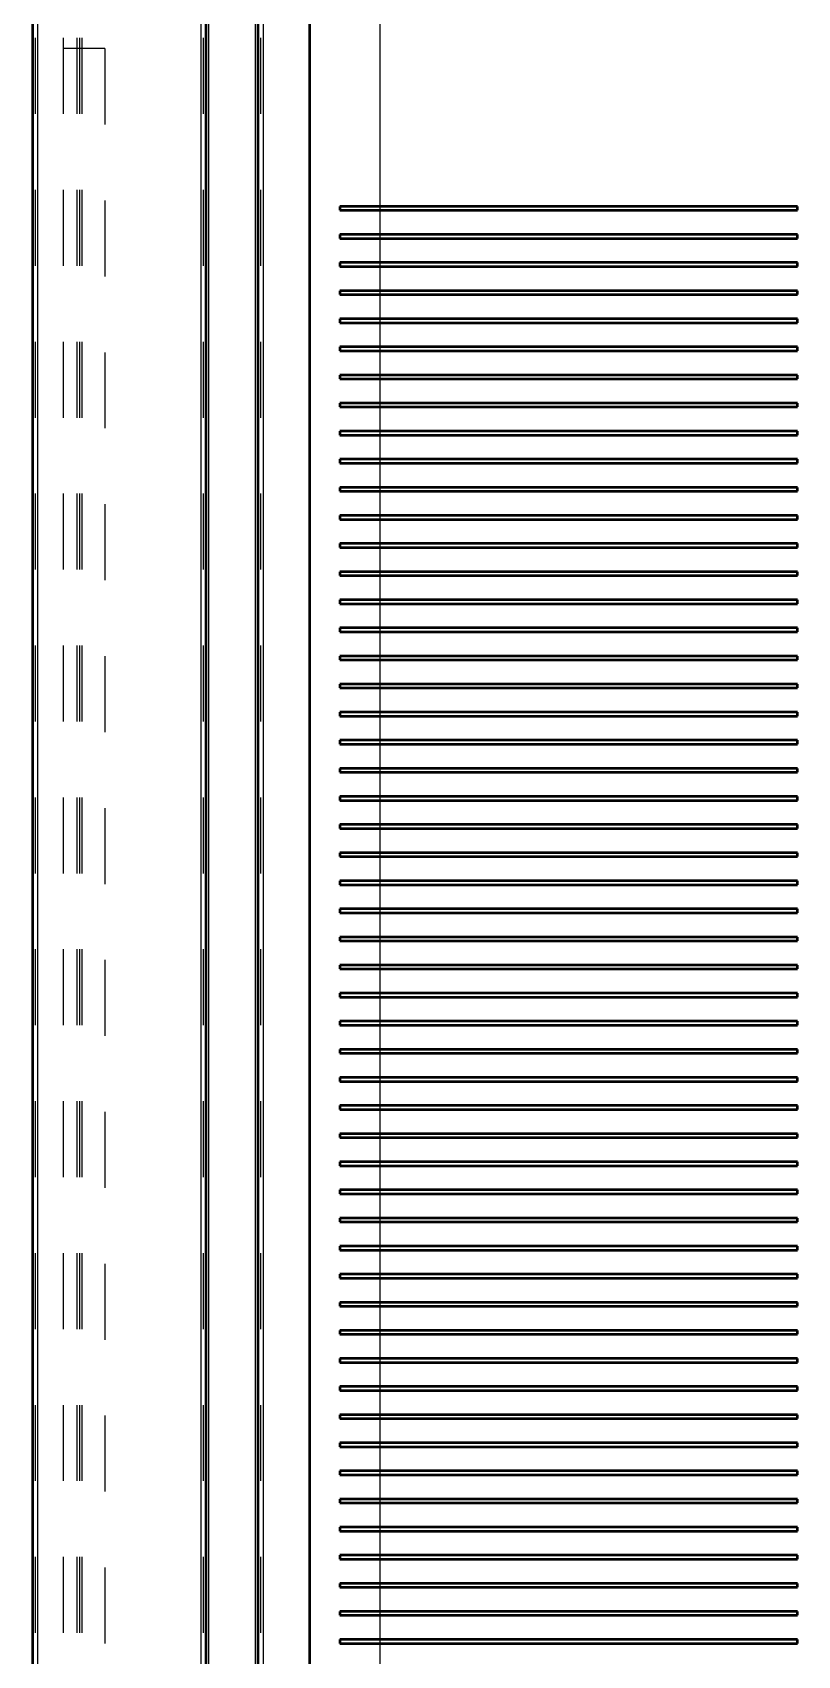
# Model space of a CAD drawing. Header units: inches. Extents: x -52 to 61, y -7 to 65.
# Drawn here: x -46.9 to -36.81, y 32.15 to 53.52 of the extents above; entities that cross this region are included whole.
import ezdxf

# ---------------------------------------------------------------- set-up
doc = ezdxf.new("R2010")
doc.units = ezdxf.units.IN
doc.header["$MEASUREMENT"] = 0
doc.linetypes.add('Dashed', pattern=[2, 1, -1])
for name, color, linetype, lineweight in [('AM_0', 7, 'Continuous', 50), ('AM_4', 3, 'Continuous', 25), ('AM_9', 6, 'Dashed', 25)]:
    doc.layers.add(name, color=color, linetype=linetype, lineweight=lineweight)

msp = doc.modelspace()

# ---------------------------------------------------------------- linework, layer by layer
at = {"layer": 'AM_0'}
for p, q in [((-46.898, 57.45), (-46.898, 0)), ((-44.613, 57.45), (-44.613, 4.492)), ((-43.927, 57.45), (-43.927, 4.492)), ((-43.246, 57.45), (-43.246, 4.492)), ((-36.815, 51.232), (-42.849, 51.232)), ((-42.849, 51.232), (-42.849, 51.181)), ((-42.849, 51.181), (-36.815, 51.181)), ((-36.815, 51.181), (-36.815, 51.232)), ((-36.815, 50.862), (-42.849, 50.862)), ((-42.849, 50.862), (-42.849, 50.811)), ((-42.849, 50.811), (-36.815, 50.811)), ((-36.815, 50.811), (-36.815, 50.862)), ((-36.815, 50.492), (-42.849, 50.492)), ((-42.849, 50.492), (-42.849, 50.441)), ((-42.849, 50.441), (-36.815, 50.441)), ((-36.815, 50.441), (-36.815, 50.492)), ((-36.815, 50.122), (-42.849, 50.122)), ((-42.849, 50.122), (-42.849, 50.071)), ((-42.849, 50.071), (-36.815, 50.071)), ((-36.815, 50.071), (-36.815, 50.122)), ((-36.815, 49.752), (-42.849, 49.752)), ((-42.849, 49.752), (-42.849, 49.701)), ((-42.849, 49.701), (-36.815, 49.701)), ((-36.815, 49.701), (-36.815, 49.752)), ((-36.815, 49.382), (-42.849, 49.382)), ((-42.849, 49.382), (-42.849, 49.331)), ((-36.815, 49.331), (-36.815, 49.382)), ((-42.849, 49.331), (-36.815, 49.331)), ((-36.815, 49.012), (-42.849, 49.012)), ((-42.849, 49.012), (-42.849, 48.961)), ((-42.849, 48.961), (-36.815, 48.961)), ((-36.815, 48.961), (-36.815, 49.012)), ((-36.815, 48.642), (-42.849, 48.642)), ((-42.849, 48.642), (-42.849, 48.591)), ((-42.849, 48.591), (-36.815, 48.591)), ((-36.815, 48.591), (-36.815, 48.642)), ((-36.815, 48.272), (-42.849, 48.272)), ((-42.849, 48.272), (-42.849, 48.221)), ((-42.849, 48.221), (-36.815, 48.221)), ((-36.815, 48.221), (-36.815, 48.272)), ((-36.815, 47.902), (-42.849, 47.902)), ((-42.849, 47.902), (-42.849, 47.851)), ((-36.815, 47.851), (-36.815, 47.902)), ((-42.849, 47.851), (-36.815, 47.851)), ((-36.815, 47.532), (-42.849, 47.532)), ((-42.849, 47.532), (-42.849, 47.481)), ((-42.849, 47.481), (-36.815, 47.481)), ((-36.815, 47.481), (-36.815, 47.532)), ((-36.815, 47.162), (-42.849, 47.162)), ((-42.849, 47.162), (-42.849, 47.111)), ((-42.849, 47.111), (-36.815, 47.111)), ((-36.815, 47.111), (-36.815, 47.162)), ((-36.815, 46.792), (-42.849, 46.792)), ((-42.849, 46.792), (-42.849, 46.741)), ((-42.849, 46.741), (-36.815, 46.741)), ((-36.815, 46.741), (-36.815, 46.792)), ((-36.815, 46.422), (-42.849, 46.422)), ((-42.849, 46.422), (-42.849, 46.371)), ((-36.815, 46.371), (-36.815, 46.422)), ((-42.849, 46.371), (-36.815, 46.371)), ((-36.815, 46.052), (-42.849, 46.052)), ((-42.849, 46.052), (-42.849, 46.001)), ((-42.849, 46.001), (-36.815, 46.001)), ((-36.815, 46.001), (-36.815, 46.052)), ((-36.815, 45.682), (-42.849, 45.682)), ((-42.849, 45.682), (-42.849, 45.631)), ((-42.849, 45.631), (-36.815, 45.631)), ((-36.815, 45.631), (-36.815, 45.682)), ((-36.815, 45.312), (-42.849, 45.312)), ((-42.849, 45.312), (-42.849, 45.261)), ((-36.815, 45.261), (-36.815, 45.312)), ((-42.849, 45.261), (-36.815, 45.261)), ((-36.815, 44.942), (-42.849, 44.942)), ((-42.849, 44.942), (-42.849, 44.891)), ((-42.849, 44.891), (-36.815, 44.891)), ((-36.815, 44.891), (-36.815, 44.942)), ((-36.815, 44.572), (-42.849, 44.572)), ((-42.849, 44.572), (-42.849, 44.521)), ((-42.849, 44.521), (-36.815, 44.521)), ((-36.815, 44.521), (-36.815, 44.572)), ((-36.815, 44.202), (-42.849, 44.202)), ((-42.849, 44.202), (-42.849, 44.151)), ((-42.849, 44.151), (-36.815, 44.151)), ((-36.815, 44.151), (-36.815, 44.202)), ((-36.815, 43.832), (-42.849, 43.832)), ((-42.849, 43.832), (-42.849, 43.781)), ((-36.815, 43.781), (-36.815, 43.832)), ((-42.849, 43.781), (-36.815, 43.781)), ((-36.815, 43.462), (-42.849, 43.462)), ((-42.849, 43.462), (-42.849, 43.411)), ((-42.849, 43.411), (-36.815, 43.411)), ((-36.815, 43.411), (-36.815, 43.462)), ((-36.815, 43.092), (-42.849, 43.092)), ((-42.849, 43.092), (-42.849, 43.041)), ((-42.849, 43.041), (-36.815, 43.041)), ((-36.815, 43.041), (-36.815, 43.092)), ((-36.815, 42.722), (-42.849, 42.722)), ((-42.849, 42.722), (-42.849, 42.671)), ((-42.849, 42.671), (-36.815, 42.671)), ((-36.815, 42.671), (-36.815, 42.722)), ((-36.815, 42.352), (-42.849, 42.352)), ((-42.849, 42.352), (-42.849, 42.301)), ((-36.815, 42.301), (-36.815, 42.352)), ((-42.849, 42.301), (-36.815, 42.301)), ((-36.815, 41.982), (-42.849, 41.982)), ((-42.849, 41.982), (-42.849, 41.931)), ((-42.849, 41.931), (-36.815, 41.931)), ((-36.815, 41.931), (-36.815, 41.982)), ((-36.815, 41.612), (-42.849, 41.612)), ((-42.849, 41.612), (-42.849, 41.561)), ((-42.849, 41.561), (-36.815, 41.561)), ((-36.815, 41.561), (-36.815, 41.612)), ((-36.815, 41.242), (-42.849, 41.242)), ((-42.849, 41.242), (-42.849, 41.191)), ((-42.849, 41.191), (-36.815, 41.191)), ((-36.815, 41.191), (-36.815, 41.242)), ((-36.815, 40.872), (-42.849, 40.872)), ((-42.849, 40.872), (-42.849, 40.821)), ((-42.849, 40.821), (-36.815, 40.821)), ((-36.815, 40.821), (-36.815, 40.872)), ((-36.815, 40.502), (-42.849, 40.502)), ((-42.849, 40.502), (-42.849, 40.451)), ((-42.849, 40.451), (-36.815, 40.451)), ((-36.815, 40.451), (-36.815, 40.502)), ((-36.815, 40.132), (-42.849, 40.132)), ((-42.849, 40.132), (-42.849, 40.081)), ((-42.849, 40.081), (-36.815, 40.081)), ((-36.815, 40.081), (-36.815, 40.132)), ((-36.815, 39.762), (-42.849, 39.762)), ((-42.849, 39.762), (-42.849, 39.711)), ((-36.815, 39.711), (-36.815, 39.762)), ((-42.849, 39.711), (-36.815, 39.711)), ((-36.815, 39.392), (-42.849, 39.392)), ((-42.849, 39.392), (-42.849, 39.341)), ((-42.849, 39.341), (-36.815, 39.341)), ((-36.815, 39.341), (-36.815, 39.392)), ((-36.815, 39.022), (-42.849, 39.022)), ((-42.849, 39.022), (-42.849, 38.971)), ((-42.849, 38.971), (-36.815, 38.971)), ((-36.815, 38.971), (-36.815, 39.022)), ((-36.815, 38.652), (-42.849, 38.652)), ((-42.849, 38.652), (-42.849, 38.601)), ((-42.849, 38.601), (-36.815, 38.601)), ((-36.815, 38.601), (-36.815, 38.652)), ((-36.815, 38.282), (-42.849, 38.282)), ((-42.849, 38.282), (-42.849, 38.231)), ((-36.815, 38.231), (-36.815, 38.282)), ((-42.849, 38.231), (-36.815, 38.231)), ((-36.815, 37.912), (-42.849, 37.912)), ((-42.849, 37.912), (-42.849, 37.861)), ((-42.849, 37.861), (-36.815, 37.861)), ((-36.815, 37.861), (-36.815, 37.912)), ((-36.815, 37.542), (-42.849, 37.542)), ((-42.849, 37.542), (-42.849, 37.491)), ((-42.849, 37.491), (-36.815, 37.491)), ((-36.815, 37.491), (-36.815, 37.542)), ((-36.815, 37.172), (-42.849, 37.172)), ((-42.849, 37.172), (-42.849, 37.121)), ((-42.849, 37.121), (-36.815, 37.121)), ((-36.815, 37.121), (-36.815, 37.172)), ((-36.815, 36.802), (-42.849, 36.802)), ((-42.849, 36.802), (-42.849, 36.751)), ((-36.815, 36.751), (-36.815, 36.802)), ((-42.849, 36.751), (-36.815, 36.751)), ((-36.815, 36.432), (-42.849, 36.432)), ((-42.849, 36.432), (-42.849, 36.381)), ((-42.849, 36.381), (-36.815, 36.381)), ((-36.815, 36.381), (-36.815, 36.432)), ((-36.815, 36.062), (-42.849, 36.062)), ((-42.849, 36.062), (-42.849, 36.011)), ((-42.849, 36.011), (-36.815, 36.011)), ((-36.815, 36.011), (-36.815, 36.062)), ((-36.815, 35.692), (-42.849, 35.692)), ((-42.849, 35.692), (-42.849, 35.641)), ((-36.815, 35.641), (-36.815, 35.692)), ((-42.849, 35.641), (-36.815, 35.641)), ((-36.815, 35.322), (-42.849, 35.322)), ((-42.849, 35.322), (-42.849, 35.271)), ((-42.849, 35.271), (-36.815, 35.271)), ((-36.815, 35.271), (-36.815, 35.322)), ((-36.815, 34.952), (-42.849, 34.952)), ((-42.849, 34.952), (-42.849, 34.901)), ((-42.849, 34.901), (-36.815, 34.901)), ((-36.815, 34.901), (-36.815, 34.952)), ((-36.815, 34.582), (-42.849, 34.582)), ((-42.849, 34.582), (-42.849, 34.531)), ((-42.849, 34.531), (-36.815, 34.531)), ((-36.815, 34.531), (-36.815, 34.582)), ((-36.815, 34.212), (-42.849, 34.212)), ((-42.849, 34.212), (-42.849, 34.161)), ((-36.815, 34.161), (-36.815, 34.212)), ((-42.849, 34.161), (-36.815, 34.161)), ((-36.815, 33.842), (-42.849, 33.842)), ((-42.849, 33.842), (-42.849, 33.791)), ((-42.849, 33.791), (-36.815, 33.791)), ((-36.815, 33.791), (-36.815, 33.842)), ((-36.815, 33.472), (-42.849, 33.472)), ((-42.849, 33.472), (-42.849, 33.421)), ((-42.849, 33.421), (-36.815, 33.421)), ((-36.815, 33.421), (-36.815, 33.472)), ((-36.815, 33.102), (-42.849, 33.102)), ((-42.849, 33.102), (-42.849, 33.051)), ((-42.849, 33.051), (-36.815, 33.051)), ((-36.815, 33.051), (-36.815, 33.102)), ((-36.815, 32.732), (-42.849, 32.732)), ((-42.849, 32.732), (-42.849, 32.681)), ((-36.815, 32.681), (-36.815, 32.732)), ((-42.849, 32.681), (-36.815, 32.681)), ((-36.815, 32.362), (-42.849, 32.362)), ((-42.849, 32.362), (-42.849, 32.311)), ((-42.849, 32.311), (-36.815, 32.311)), ((-36.815, 32.311), (-36.815, 32.362))]:
    msp.add_line(p, q, dxfattribs=at)
at = {"layer": 'AM_4'}
for p, q in [((-46.83, 57.45), (-46.83, 4.492)), ((-44.681, 57.45), (-44.681, 4.492)), ((-44.579, 57.45), (-44.579, 6)), ((-43.961, 57.45), (-43.961, 6)), ((-43.859, 57.45), (-43.859, 4.492)), ((-42.31909, 57.47147), (-42.31909, 51.232)), ((-42.31909, 51.181), (-42.31909, 50.862)), ((-42.31909, 50.811), (-42.31909, 50.492)), ((-42.31909, 50.441), (-42.31909, 50.122)), ((-42.31909, 50.071), (-42.31909, 49.752)), ((-42.31909, 49.701), (-42.31909, 49.382)), ((-42.31909, 49.331), (-42.31909, 49.012)), ((-42.31909, 48.961), (-42.31909, 48.642)), ((-42.31909, 48.591), (-42.31909, 48.272)), ((-42.31909, 48.221), (-42.31909, 47.902)), ((-42.31909, 47.851), (-42.31909, 47.532)), ((-42.31909, 47.481), (-42.31909, 47.162)), ((-42.31909, 47.111), (-42.31909, 46.792)), ((-42.31909, 46.741), (-42.31909, 46.422)), ((-42.31909, 46.371), (-42.31909, 46.052)), ((-42.31909, 46.001), (-42.31909, 45.682)), ((-42.31909, 45.631), (-42.31909, 45.312)), ((-42.31909, 45.261), (-42.31909, 44.942)), ((-42.31909, 44.891), (-42.31909, 44.572)), ((-42.31909, 44.521), (-42.31909, 44.202)), ((-42.31909, 44.151), (-42.31909, 43.832)), ((-42.31909, 43.781), (-42.31909, 43.462)), ((-42.31909, 43.411), (-42.31909, 43.092)), ((-42.31909, 43.041), (-42.31909, 42.722)), ((-42.31909, 42.671), (-42.31909, 42.352)), ((-42.31909, 42.301), (-42.31909, 41.982)), ((-42.31909, 41.931), (-42.31909, 41.612)), ((-42.31909, 41.561), (-42.31909, 41.242)), ((-42.31909, 41.191), (-42.31909, 40.872)), ((-42.31909, 40.821), (-42.31909, 40.502)), ((-42.31909, 40.451), (-42.31909, 40.132)), ((-42.31909, 40.081), (-42.31909, 39.762)), ((-42.31909, 39.711), (-42.31909, 39.392)), ((-42.31909, 39.341), (-42.31909, 39.022)), ((-42.31909, 38.971), (-42.31909, 38.652)), ((-42.31909, 38.601), (-42.31909, 38.282)), ((-42.31909, 38.231), (-42.31909, 37.912)), ((-42.31909, 37.861), (-42.31909, 37.542)), ((-42.31909, 37.491), (-42.31909, 37.172)), ((-42.31909, 37.121), (-42.31909, 36.802)), ((-42.31909, 36.751), (-42.31909, 36.432)), ((-42.31909, 36.381), (-42.31909, 36.062)), ((-42.31909, 36.011), (-42.31909, 35.692)), ((-42.31909, 35.641), (-42.31909, 35.322)), ((-42.31909, 35.271), (-42.31909, 34.952)), ((-42.31909, 34.901), (-42.31909, 34.582)), ((-42.31909, 34.531), (-42.31909, 34.212)), ((-42.31909, 34.161), (-42.31909, 33.842)), ((-42.31909, 33.791), (-42.31909, 33.472)), ((-42.31909, 33.421), (-42.31909, 33.102)), ((-42.31909, 33.051), (-42.31909, 32.732)), ((-42.31909, 32.681), (-42.31909, 32.362)), ((-42.31909, 32.311), (-42.31909, 31.992))]:
    msp.add_line(p, q, dxfattribs=at)
at = {"layer": 'AM_9'}
for p, q in [((-46.864, 57.45), (-46.864, 4.492)), ((-46.4945, 57.45), (-46.4945, 4.492)), ((-46.313, 57.45), (-46.313, 6)), ((-46.279, 57.45), (-46.279, 6)), ((-46.245, 57.45), (-46.245, 6)), ((-44.647, 57.45), (-44.647, 4.492)), ((-43.893, 57.45), (-43.893, 4.492)), ((-45.9455, 53.31), (-46.4945, 53.31)), ((-45.9455, 53.31), (-45.9455, 4.578)), ((-42.31909, 51.232), (-42.31909, 51.181)), ((-42.31909, 50.862), (-42.31909, 50.811)), ((-42.31909, 50.492), (-42.31909, 50.441)), ((-42.31909, 50.122), (-42.31909, 50.071)), ((-42.31909, 49.752), (-42.31909, 49.701)), ((-42.31909, 49.382), (-42.31909, 49.331)), ((-42.31909, 49.012), (-42.31909, 48.961)), ((-42.31909, 48.642), (-42.31909, 48.591)), ((-42.31909, 48.272), (-42.31909, 48.221)), ((-42.31909, 47.902), (-42.31909, 47.851)), ((-42.31909, 47.532), (-42.31909, 47.481)), ((-42.31909, 47.162), (-42.31909, 47.111)), ((-42.31909, 46.792), (-42.31909, 46.741)), ((-42.31909, 46.422), (-42.31909, 46.371)), ((-42.31909, 46.052), (-42.31909, 46.001)), ((-42.31909, 45.682), (-42.31909, 45.631)), ((-42.31909, 45.312), (-42.31909, 45.261)), ((-42.31909, 44.942), (-42.31909, 44.891)), ((-42.31909, 44.572), (-42.31909, 44.521)), ((-42.31909, 44.202), (-42.31909, 44.151)), ((-42.31909, 43.832), (-42.31909, 43.781)), ((-42.31909, 43.462), (-42.31909, 43.411)), ((-42.31909, 43.092), (-42.31909, 43.041)), ((-42.31909, 42.722), (-42.31909, 42.671)), ((-42.31909, 42.352), (-42.31909, 42.301)), ((-42.31909, 41.982), (-42.31909, 41.931)), ((-42.31909, 41.612), (-42.31909, 41.561)), ((-42.31909, 41.242), (-42.31909, 41.191)), ((-42.31909, 40.872), (-42.31909, 40.821)), ((-42.31909, 40.502), (-42.31909, 40.451)), ((-42.31909, 40.132), (-42.31909, 40.081)), ((-42.31909, 39.762), (-42.31909, 39.711)), ((-42.31909, 39.392), (-42.31909, 39.341)), ((-42.31909, 39.022), (-42.31909, 38.971)), ((-42.31909, 38.652), (-42.31909, 38.601)), ((-42.31909, 38.282), (-42.31909, 38.231)), ((-42.31909, 37.912), (-42.31909, 37.861)), ((-42.31909, 37.542), (-42.31909, 37.491)), ((-42.31909, 37.172), (-42.31909, 37.121)), ((-42.31909, 36.802), (-42.31909, 36.751)), ((-42.31909, 36.432), (-42.31909, 36.381)), ((-42.31909, 36.062), (-42.31909, 36.011)), ((-42.31909, 35.692), (-42.31909, 35.641)), ((-42.31909, 35.322), (-42.31909, 35.271)), ((-42.31909, 34.952), (-42.31909, 34.901)), ((-42.31909, 34.582), (-42.31909, 34.531)), ((-42.31909, 34.212), (-42.31909, 34.161)), ((-42.31909, 33.842), (-42.31909, 33.791)), ((-42.31909, 33.472), (-42.31909, 33.421)), ((-42.31909, 33.102), (-42.31909, 33.051)), ((-42.31909, 32.732), (-42.31909, 32.681)), ((-42.31909, 32.362), (-42.31909, 32.311))]:
    msp.add_line(p, q, dxfattribs=at)

doc.saveas('drawing.dxf')
